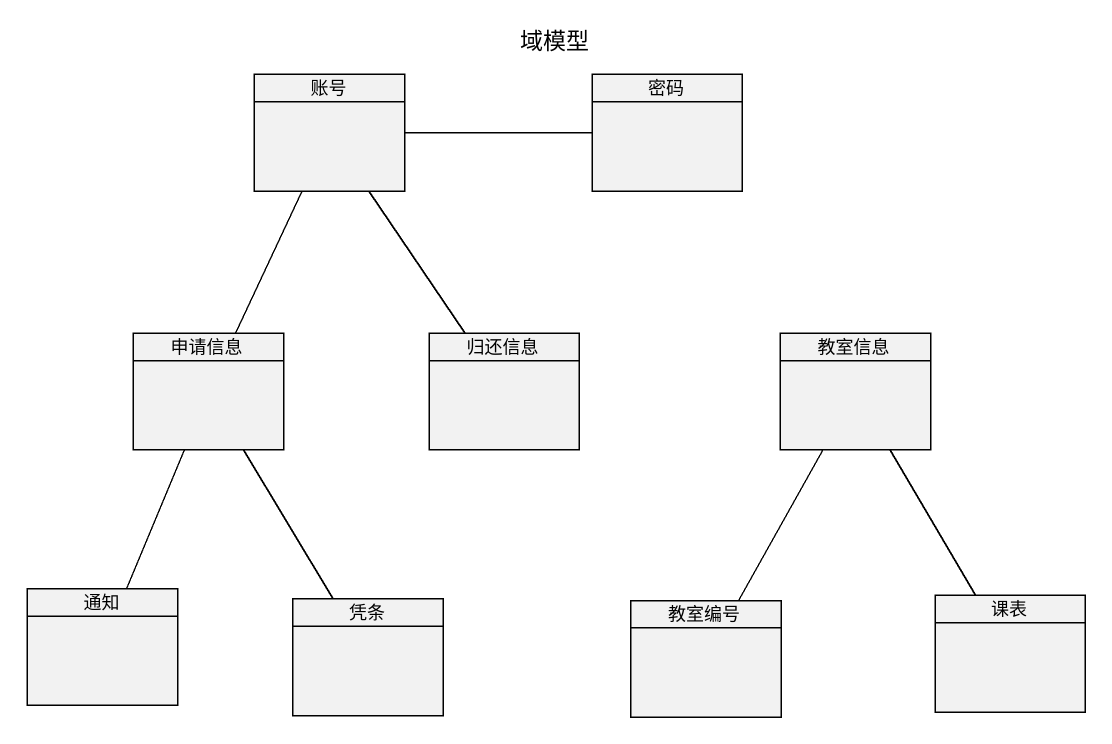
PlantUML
@startuml
title 域模型
hide circle
hide empty members
class 账号
class 密码
class 申请信息
class 归还信息
class 教室信息
class 通知
class 凭条
class 教室编号
class 课表
账号 -right- 密码
账号 -- 申请信息
账号 -- 归还信息
申请信息 -- 通知
申请信息 -- 凭条
教室信息 -- 教室编号
教室信息 -- 课表
@enduml
